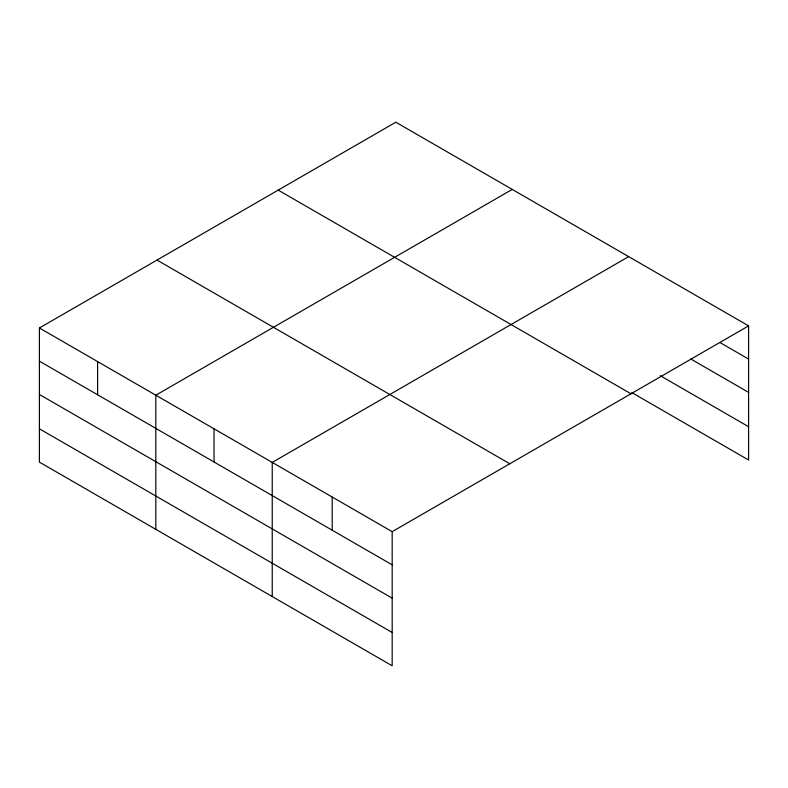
<?xml version="1.0" encoding="UTF-8"?>
<svg xmlns="http://www.w3.org/2000/svg" width="788" height="788" viewBox="0 0 788 788"><rect width="100%" height="100%" fill="white"/><g stroke="black" fill="none" stroke-linecap="round" stroke-linejoin="round"><path stroke-width="1.18" d="M39.4 327.985L392.178 531.664L392.178 665.791L39.4 462.123L39.4 327.985L395.822 122.209L748.6 325.877L748.6 460.015L631.809 392.582M512.239 189.416L155.817 395.202L155.817 529.329M628.657 256.632L272.234 462.408L272.234 596.546M392.178 531.664L748.6 325.877M720.193 342.662L748.6 359.062M690.731 358.964L748.6 392.375M660.216 375.669L748.6 426.702M278.203 190.115L630.981 393.783M157.019 260.079L509.797 463.758M39.4 361.17L392.178 564.838M39.4 394.483L392.178 598.151M39.4 428.81L392.178 632.478M332.201 497.041L332.201 530.216M214.021 428.81L214.021 461.985M97.604 361.594L97.604 394.778"/></g></svg>
